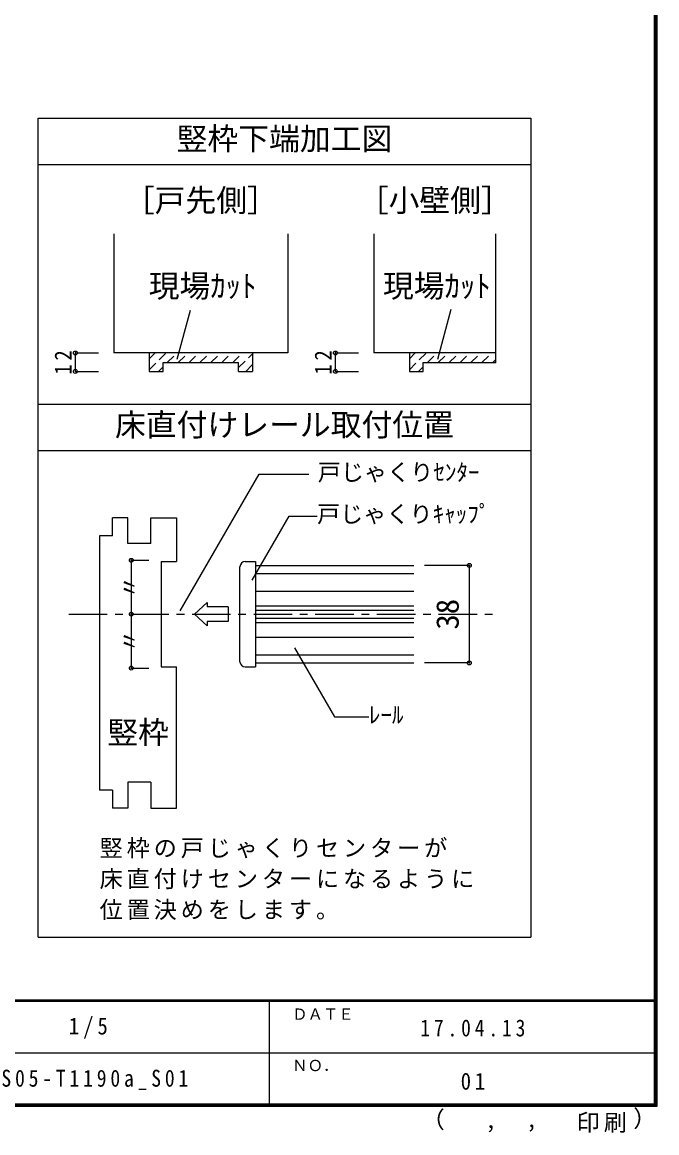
# Model space of a CAD drawing. Units: millimetres at full size, sheet at 1:5, with parts at other scales. Extents: x -973 to 977, y -718 to 696.
# Drawn here: x 565 to 977, y -718 to 3 of the extents above; entities that cross this region are included whole.
import ezdxf
from ezdxf.enums import TextEntityAlignment as Align

# ---------------------------------------------------------------- set-up
doc = ezdxf.new("R2010")
doc.units = ezdxf.units.MM
doc.header["$LTSCALE"] = 5
doc.header["$PDMODE"] = 32
doc.header["$PDSIZE"] = 2.5
doc.linetypes.add('CHAIN1', pattern=[8, 5, -1, 1, -1])
doc.linetypes.add('DASHED1', pattern=[1.8, 1.2, -0.6])
for name, color, linetype in [('0-4_枠', 3, 'Continuous'), ('0-A_文字', 7, 'Continuous'), ('0-B_寸法', 7, 'Continuous'), ('0-C_ハッチ', 4, 'DASHED1'), ('2-1_通り芯', 4, 'CHAIN1'), ('2-4_枠', 3, 'Continuous'), ('2-7_金物', 4, 'Continuous'), ('2-A_文字', 7, 'Continuous'), ('2-B_寸法', 4, 'Continuous'), ('F-1_枠', 6, 'Continuous'), ('F-A_文字', 7, 'Continuous')]:
    doc.layers.add(name, color=color, linetype=linetype)
doc.styles.add('ＭＳ ゴシック', font='')
doc.styles.get('ＭＳ ゴシック').set_extended_font_data('MS Gothic')

msp = doc.modelspace()

# ---------------------------------------------------------------- linework, layer by layer
at = {"layer": '0-4_枠'}
for p, q in [((624.234, -134.167), (624.234, -211.527)), ((737.234, -134.167), (737.234, -211.527)), ((793.052, -134.167), (793.052, -211.527)), ((872.052, -134.167), (872.052, -218.027)), ((737.234, -211.527), (624.234, -211.527)), ((714.234, -211.527), (714.234, -223.527)), ((872.052, -211.527), (793.052, -211.527)), ((816.052, -211.527), (816.052, -223.527)), ((656.234, -223.527), (656.234, -217.827)), ((656.234, -217.827), (705.234, -217.827)), ((705.234, -223.527), (705.234, -217.827)), ((825.052, -223.527), (825.052, -217.827)), ((825.052, -217.827), (872.052, -217.827)), ((705.234, -223.527), (714.234, -223.527)), ((816.052, -223.527), (825.052, -223.527))]:
    msp.add_line(p, q, dxfattribs=at)
msp.add_lwpolyline([(647.234, -211.527), (647.234, -223.527), (656.234, -223.527)], dxfattribs=at)
at = {"layer": '0-A_文字', "color": 3}
for p, q in [((894.986, -59.167), (894.986, -590.859)), ((574.986, -89.167), (894.986, -89.167)), ((574.986, -244.868), (894.986, -244.868)), ((574.986, -274.868), (894.986, -274.868)), ((574.986, -590.859), (894.986, -590.859))]:
    msp.add_line(p, q, dxfattribs=at)
at = {"layer": '0-A_文字'}
for p, q in [((665.416, -215.518), (673.925, -183.762)), ((834.563, -215.518), (843.244, -183.119))]:
    msp.add_line(p, q, dxfattribs=at)
at = {"layer": '0-A_文字', "color": 3}
msp.add_lwpolyline([(574.986, -590.859), (574.986, -59.167), (894.986, -59.167)], dxfattribs=at)
at = {"layer": '0-B_寸法', "color": 4}
for p, q in [((599.234, -223.527), (599.234, -211.527)), ((599.234, -211.527), (614.234, -211.527)), ((768.052, -223.527), (768.052, -211.527)), ((768.052, -211.527), (783.052, -211.527)), ((599.234, -223.527), (614.234, -223.527)), ((768.052, -223.527), (783.052, -223.527))]:
    msp.add_line(p, q, dxfattribs=at)
at = {"layer": '0-B_寸法'}
for p in [(599.234, -211.527), (768.052, -211.527), (599.234, -223.527), (768.052, -223.527)]:
    msp.add_point(p, dxfattribs=at)
at = {"layer": '0-C_ハッチ'}
for p, q in [((647.234, -222.442), (658.15, -211.527)), ((647.234, -215.371), (651.079, -211.527)), ((658.921, -217.827), (665.221, -211.527)), ((665.992, -217.827), (672.292, -211.527)), ((673.063, -217.827), (679.363, -211.527)), ((680.134, -217.827), (686.434, -211.527)), ((687.205, -217.827), (693.505, -211.527)), ((694.276, -217.827), (700.576, -211.527)), ((701.347, -217.827), (707.647, -211.527)), ((705.234, -221.011), (714.234, -212.011)), ((816.052, -215.371), (819.897, -211.527)), ((816.052, -222.442), (826.968, -211.527)), ((827.739, -217.827), (834.039, -211.527)), ((834.81, -217.827), (841.11, -211.527)), ((841.881, -217.827), (848.181, -211.527)), ((848.952, -217.827), (855.252, -211.527)), ((856.023, -217.827), (862.323, -211.527)), ((863.094, -217.827), (869.394, -211.527)), ((870.165, -217.827), (872.052, -215.94)), ((653.221, -223.527), (656.234, -220.513)), ((709.789, -223.527), (714.234, -219.082)), ((822.039, -223.527), (825.052, -220.513))]:
    msp.add_line(p, q, dxfattribs=at)
at = {"layer": '2-1_通り芯'}
msp.add_line((594.986, -381.126), (874.986, -381.126), dxfattribs=at)
at = {"layer": '2-4_枠'}
for p, q in [((623.32, -330.292), (623.32, -318.626)), ((633.32, -318.626), (623.32, -318.626)), ((633.32, -335.292), (633.32, -318.626)), ((648.32, -335.292), (648.32, -318.626)), ((648.32, -318.626), (664.986, -318.626)), ((664.986, -318.626), (664.986, -346.959)), ((623.32, -330.292), (614.986, -330.292)), ((614.986, -330.292), (614.986, -495.292)), ((648.32, -335.292), (633.32, -335.292)), ((654.986, -346.959), (664.986, -346.959)), ((654.986, -346.959), (654.986, -415.292)), ((654.986, -415.292), (664.986, -415.292)), ((664.986, -506.959), (664.986, -415.292)), ((633.32, -490.292), (633.32, -506.959)), ((648.32, -490.292), (633.32, -490.292)), ((648.32, -490.292), (648.32, -506.959)), ((623.32, -495.292), (614.986, -495.292)), ((623.32, -495.292), (623.32, -506.959)), ((633.32, -506.959), (623.32, -506.959)), ((648.32, -506.959), (664.986, -506.959))]:
    msp.add_line(p, q, dxfattribs=at)
at = {"layer": '2-7_金物'}
for p, q in [((706.087, -411.959), (706.087, -350.292)), ((709.42, -346.959), (716.087, -346.959)), ((716.087, -346.959), (716.087, -415.292)), ((716.087, -354.678), (818.852, -354.678)), ((716.087, -366.126), (818.852, -366.126)), ((676.572, -381.126), (684.855, -373.533)), ((684.855, -373.533), (684.855, -376.294)), ((676.572, -381.126), (684.855, -388.718)), ((698.429, -376.294), (684.855, -376.294)), ((698.429, -376.294), (698.429, -385.957)), ((716.087, -375.744), (818.852, -375.744)), ((684.855, -385.957), (684.855, -388.718)), ((698.429, -385.957), (684.855, -385.957)), ((716.087, -386.507), (818.852, -386.507)), ((716.087, -396.126), (818.852, -396.126)), ((716.087, -407.573), (818.852, -407.573)), ((709.42, -415.292), (716.087, -415.292))]:
    msp.add_line(p, q, dxfattribs=at)
at = {"layer": '2-7_金物', "color": 7}
for p, q in [((716.087, -349.459), (716.087, -412.792)), ((716.087, -349.459), (818.852, -349.459)), ((716.087, -378.459), (818.852, -378.459)), ((716.087, -383.792), (818.852, -383.792)), ((716.087, -412.792), (818.852, -412.792))]:
    msp.add_line(p, q, dxfattribs=at)
at = {"layer": '2-7_金物'}
for centre, start, end in [((709.42, -350.292), 90, 180), ((709.42, -411.959), 180, 270)]:
    msp.add_arc(centre, 3.333, start, end, dxfattribs=at)
at = {"layer": '2-A_文字'}
for p, q in [((667.287, -378.991), (718.536, -290.225)), ((718.536, -290.225), (750.882, -290.225)), ((713.904, -359.103), (737.99, -317.385)), ((737.99, -317.385), (756.122, -317.385)), ((741.582, -402.897), (767.49, -447.77)), ((767.49, -447.77), (789.724, -447.77))]:
    msp.add_line(p, q, dxfattribs=at)
msp.add_point((635.543, -381.126), dxfattribs=at)
at = {"layer": '2-B_寸法'}
for p, q in [((635.543, -346.126), (646.932, -346.126)), ((635.543, -346.126), (635.543, -416.126)), ((854.986, -349.459), (825.922, -349.459)), ((854.986, -412.792), (854.986, -349.459)), ((635.543, -416.126), (646.932, -416.126)), ((854.986, -412.792), (825.922, -412.792))]:
    msp.add_line(p, q, dxfattribs=at)
at = {"layer": '2-B_寸法', "color": 7}
for p in [(635.543, -346.126), (854.986, -349.459), (635.543, -416.126), (854.986, -412.792)]:
    msp.add_point(p, dxfattribs=at)
at = {"layer": 'F-1_枠'}
for p, q in [((974.986, 695.833), (974.986, -700.833)), ((975.82, 695.833), (975.82, -700.833)), ((976.653, 695.833), (976.653, -700.833)), ((976.653, -631.667), (-973.347, -631.667)), ((976.653, -632.5), (-973.347, -632.5)), ((724.986, -632.5), (724.986, -699.167)), ((1.653, -665.833), (974.986, -665.834)), ((976.653, -699.167), (-973.347, -699.167)), ((976.653, -700), (-973.347, -700)), ((976.653, -700.833), (-973.347, -700.833))]:
    msp.add_line(p, q, dxfattribs=at)

# ---------------------------------------------------------------- texts
at = {"layer": '0-A_文字', "style": 'ＭＳ ゴシック'}
for s, p in [('竪枠下端加工図', (664.986, -84.167)), ('［戸先側］', (630.734, -124.167)), ('［小壁側］', (782.552, -124.167)), ('現場ｶｯﾄ', (646.836, -179.719)), ('現場ｶｯﾄ', (798.912, -179.719)), ('床直付けレール取付位置', (624.986, -269.868))]:
    msp.add_text(s, height=14.66, dxfattribs=at).set_placement(p, align=Align.BOTTOM_LEFT)
at = {"layer": '0-B_寸法', "char_height": 11, "attachment_point": 7, "rotation": 90, "style": 'ＭＳ ゴシック'}
for insert in [(596.734, -225.652), (765.552, -225.652)]:
    msp.add_mtext('\\T1.36;\\W0.9;12', dxfattribs=dict(at, insert=insert))
at = {"layer": '2-A_文字', "style": 'ＭＳ ゴシック'}
for s, height, p in [('戸じゃくりｾﾝﾀｰ', 11, (756.583, -297.725)), ('戸じゃくりｷｬｯﾌﾟ', 11, (756.122, -324.885)), ('ﾚｰﾙ', 11, (789.724, -455.27)), ('竪枠', 14.66, (619.986, -469.606))]:
    msp.add_text(s, height=height, dxfattribs=at).set_placement(p, align=Align.BOTTOM_LEFT)
for p in [(643.043, -371.126), (643.043, -406.126)]:
    msp.add_text('〃', height=11, rotation=90, dxfattribs=at).set_placement(p, align=Align.BOTTOM_LEFT)
at = {"layer": '2-A_文字', "char_height": 11, "attachment_point": 7, "style": 'ＭＳ ゴシック'}
for s, insert in [('\\T1.17;竪枠の戸じゃくりセンターが', (614.986, -539.667)), ('\\T1.17;床直付けセンターになるように', (614.986, -559.667)), ('\\T1.17;位置決めをします。', (614.986, -579.667))]:
    msp.add_mtext(s, dxfattribs=dict(at, insert=insert))
at = {"layer": '2-B_寸法', "color": 7, "style": 'ＭＳ ゴシック'}
msp.add_text('38', height=14.66, rotation=90, dxfattribs=at).set_placement((852.486, -391.126), align=Align.BOTTOM_LEFT)
at = {"layer": 'F-A_文字', "style": 'ＭＳ ゴシック'}
for s, height, p in [('ＤＡＴＥ', 7.331, (739.986, -646.667)), ('ＮＯ．', 7.331, (739.986, -680.001)), ('（', 11, (823.992, -718.052)), ('）', 11, (961.387, -717.355)), (',', 11, (865.199, -718.052)), (',', 11, (891.686, -717.588))]:
    msp.add_text(s, height=height, dxfattribs=at).set_placement(p, align=Align.BOTTOM_LEFT)
at = {"layer": 'F-A_文字', "char_height": 11, "attachment_point": 7, "style": 'ＭＳ ゴシック'}
for s, insert in [('\\T1.38;\\W0.9;1/5', (594.986, -656.667)), ('\\T1.39;\\W0.85;17.04.13', (823.111, -655.417)), ('\\T1.39;\\W0.85;S05-T1190a_S01', (551.236, -690.001)), ('\\T1.36;\\W0.9;01', (849.361, -690.001)), ('\\T1.17;印刷', (924.678, -717.82))]:
    msp.add_mtext(s, dxfattribs=dict(at, insert=insert))

doc.saveas('drawing.dxf')
